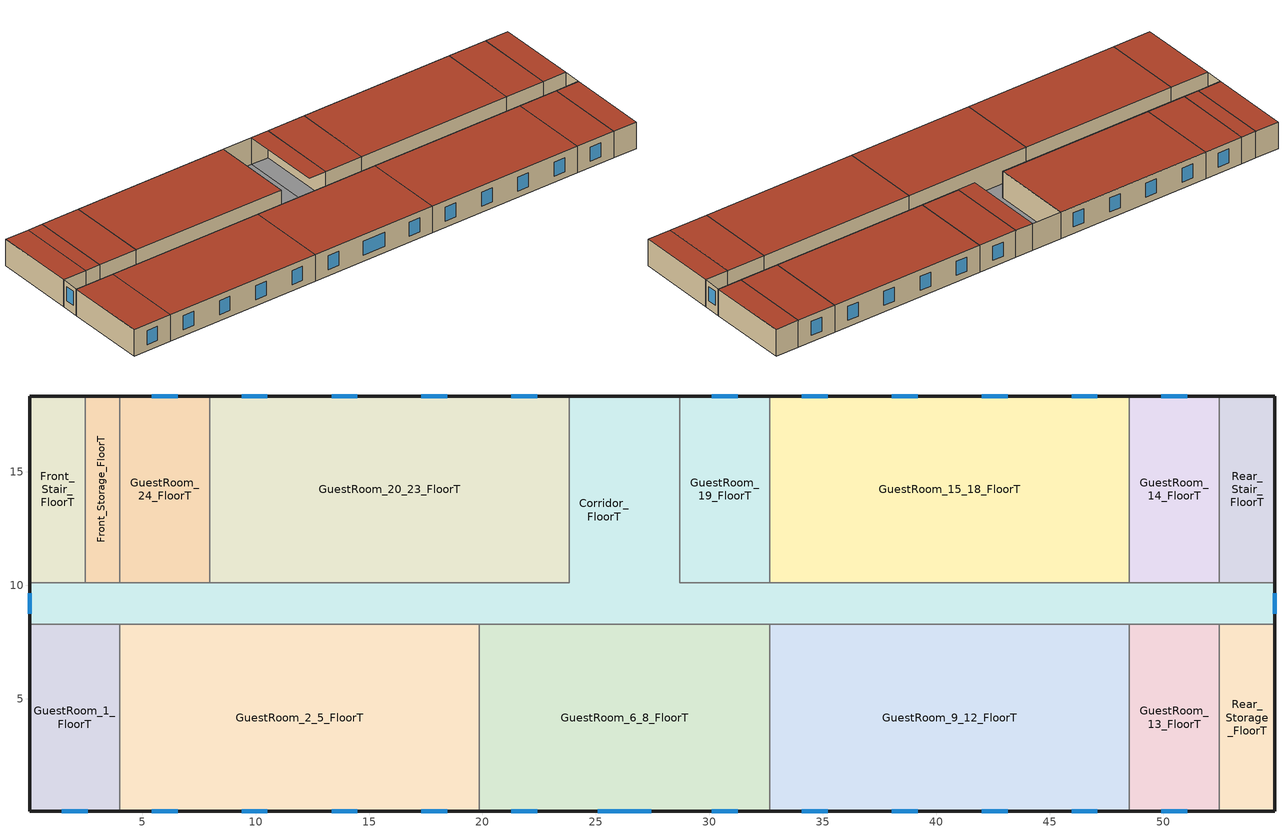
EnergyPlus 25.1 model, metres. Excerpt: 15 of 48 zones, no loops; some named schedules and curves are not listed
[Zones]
Corridor_FloorT
 floor to Corridor_FloorM (IntFloor): 26.87,18.34 26.87,10.11 54.91,10.11 54.91,8.28 0.05,8.28 0.05,10.11 23.82,10.11 23.82,18.34 z6.1; 28.7,18.34 28.7,10.11 26.87,10.11 26.87,18.34 z6.1
 wall outside (ExtWall_MetalFramed_NonRes): 0.05,10.11 0.05,8.28 / 54.91,8.28 54.91,10.11 / 28.7,18.34 26.87,18.34 23.82,18.34 z6.1:8.84
 wall to Rear_Stair_FloorT (IntWall_MetalFramed): 54.91,10.11 52.47,10.11 z6.1:8.84
 wall to GuestRoom_20_23_FloorT (IntWall_MetalFramed): 23.82,18.34 23.82,10.11 7.97,10.11 z6.1:8.84
 wall to GuestRoom_24_FloorT (IntWall_MetalFramed): 7.97,10.11 4.01,10.11 z6.1:8.84
 wall to Front_Storage_FloorT (IntWall_MetalFramed): 4.01,10.11 2.49,10.11 z6.1:8.84
 wall to Front_Stair_FloorT (IntWall_MetalFramed): 2.49,10.11 0.05,10.11 z6.1:8.84
 wall to GuestRoom_1_FloorT (IntWall_MetalFramed): 0.05,8.28 4.01,8.28 z6.1:8.84
 wall to GuestRoom_2_5_FloorT (IntWall_MetalFramed): 4.01,8.28 19.86,8.28 z6.1:8.84
 wall to GuestRoom_6_8_FloorT (IntWall_MetalFramed): 19.86,8.28 32.66,8.28 z6.1:8.84
 wall to GuestRoom_9_12_FloorT (IntWall_MetalFramed): 32.66,8.28 48.51,8.28 z6.1:8.84
 wall to GuestRoom_13_FloorT (IntWall_MetalFramed): 48.51,8.28 52.47,8.28 z6.1:8.84
 wall to Rear_Storage_FloorT (IntWall_MetalFramed): 52.47,8.28 54.91,8.28 z6.1:8.84
 wall to GuestRoom_14_FloorT (IntWall_MetalFramed): 52.47,10.11 48.51,10.11 z6.1:8.84
 wall to GuestRoom_15_18_FloorT (IntWall_MetalFramed): 48.51,10.11 32.66,10.11 z6.1:8.84
 wall to GuestRoom_19_FloorT (IntWall_MetalFramed): 32.66,10.11 28.7,10.11 28.7,18.34 z6.1:8.84
 window (FixedWindow_NonRes): 0.05,9.66 0.05,8.73 / 54.91,8.73 54.91,9.66 z6.94:8.36
 roof outside (FlatRoof_WoodFramingAndOther_Guestrooms): 28.7,10.11 28.7,18.34 26.87,18.34 26.87,10.11 z8.84
Front_Stair_FloorT
 floor to Front_Stair_FloorM (IntFloor): 2.49,18.34 2.49,10.11 0.05,10.11 0.05,18.34 z6.1
 wall outside (ExtWall_MetalFramed_NonRes): 2.49,18.34 0.05,18.34 0.05,10.11 z6.1:8.84
 wall to Front_Storage_FloorT (IntWall_MetalFramed): 2.49,10.11 2.49,18.34 z6.1:8.84
 roof outside (FlatRoof_WoodFramingAndOther_Guestrooms): 2.49,10.11 2.49,18.34 0.05,18.34 0.05,10.11 z8.84
Front_Storage_FloorT
 floor to Front_Storage_FloorM (IntFloor): 4.01,18.34 4.01,10.11 2.49,10.11 2.49,18.34 z6.1
 wall outside (ExtWall_MetalFramed_NonRes): 4.01,18.34 2.49,18.34 z6.1:8.84
 wall to GuestRoom_24_FloorT (IntWall_MetalFramed): 4.01,10.11 4.01,18.34 z6.1:8.84
 roof outside (FlatRoof_WoodFramingAndOther_Guestrooms): 4.01,10.11 4.01,18.34 2.49,18.34 2.49,10.11 z8.84
GuestRoom_1_FloorT
 floor to GuestRoom_1_FloorM (IntFloor): 4.01,8.28 4.01,0.05 0.05,0.05 0.05,8.28 z6.1
 wall outside (ExtWall_MetalFramed_GuestRooms): 0.05,8.28 0.05,0.05 4.01,0.05 z6.1:8.84
 wall to GuestRoom_2_5_FloorT (IntWall_MetalFramed): 4.01,0.05 4.01,8.28 z6.1:8.84
 window (FixedWindow_GuestRooms): 1.46,0.05 2.6,0.05 z6.75:8.19
 roof outside (FlatRoof_WoodFramingAndOther_Guestrooms): 4.01,0.05 4.01,8.28 0.05,8.28 0.05,0.05 z8.84
GuestRoom_2_5_FloorT
 floor to GuestRoom_2_5_FloorM (IntFloor): 19.86,8.28 19.86,0.05 4.01,0.05 4.01,8.28 z6.1
 wall outside (ExtWall_MetalFramed_GuestRooms): 4.01,0.05 19.86,0.05 z6.1:8.84
 wall to GuestRoom_6_8_FloorT (IntWall_MetalFramed): 19.86,0.05 19.86,8.28 z6.1:8.84
 window (FixedWindow_GuestRooms): 5.42,0.05 6.56,0.05 / 9.39,0.05 10.52,0.05 / 13.35,0.05 14.49,0.05 / 17.31,0.05 18.45,0.05 z6.75:8.19
 roof outside (FlatRoof_WoodFramingAndOther_Guestrooms): 19.86,0.05 19.86,8.28 4.01,8.28 4.01,0.05 z8.84
GuestRoom_6_8_FloorT
 floor to GuestRoom_6_8_FloorM (IntFloor): 32.66,8.28 32.66,0.05 19.86,0.05 19.86,8.28 z6.1
 wall outside (ExtWall_MetalFramed_GuestRooms): 19.86,0.05 32.66,0.05 z6.1:8.84
 wall to GuestRoom_9_12_FloorT (IntWall_MetalFramed): 32.66,0.05 32.66,8.28 z6.1:8.84
 window (FixedWindow_GuestRooms): 21.27,0.05 22.41,0.05 / 25.08,0.05 27.44,0.05 / 30.11,0.05 31.25,0.05 z6.75:8.19
 roof outside (FlatRoof_WoodFramingAndOther_Guestrooms): 32.66,0.05 32.66,8.28 19.86,8.28 19.86,0.05 z8.84
GuestRoom_9_12_FloorT
 floor to GuestRoom_9_12_FloorM (IntFloor): 48.51,8.28 48.51,0.05 32.66,0.05 32.66,8.28 z6.1
 wall outside (ExtWall_MetalFramed_GuestRooms): 32.66,0.05 48.51,0.05 z6.1:8.84
 wall to GuestRoom_13_FloorT (IntWall_MetalFramed): 48.51,0.05 48.51,8.28 z6.1:8.84
 window (FixedWindow_GuestRooms): 34.07,0.05 35.21,0.05 / 38.04,0.05 39.18,0.05 / 42,0.05 43.14,0.05 / 45.96,0.05 47.1,0.05 z6.75:8.19
 roof outside (FlatRoof_WoodFramingAndOther_Guestrooms): 48.51,0.05 48.51,8.28 32.66,8.28 32.66,0.05 z8.84
GuestRoom_13_FloorT
 floor to GuestRoom_13_FloorM (IntFloor): 52.47,8.28 52.47,0.05 48.51,0.05 48.51,8.28 z6.1
 wall outside (ExtWall_MetalFramed_GuestRooms): 48.51,0.05 52.47,0.05 z6.1:8.84
 wall to Rear_Storage_FloorT (IntWall_MetalFramed): 52.47,0.05 52.47,8.28 z6.1:8.84
 window (FixedWindow_GuestRooms): 49.92,0.05 51.06,0.05 z6.75:8.19
 roof outside (FlatRoof_WoodFramingAndOther_Guestrooms): 52.47,0.05 52.47,8.28 48.51,8.28 48.51,0.05 z8.84
GuestRoom_14_FloorT
 floor to GuestRoom_14_FloorM (IntFloor): 52.47,18.34 52.47,10.11 48.51,10.11 48.51,18.34 z6.1
 wall outside (ExtWall_MetalFramed_GuestRooms): 52.47,18.34 48.51,18.34 z6.1:8.84
 wall to Rear_Stair_FloorT (IntWall_MetalFramed): 52.47,10.11 52.47,18.34 z6.1:8.84
 wall to GuestRoom_15_18_FloorT (IntWall_MetalFramed): 48.51,18.34 48.51,10.11 z6.1:8.84
 window (FixedWindow_GuestRooms): 51.06,18.34 49.92,18.34 z6.75:8.19
 roof outside (FlatRoof_WoodFramingAndOther_Guestrooms): 52.47,10.11 52.47,18.34 48.51,18.34 48.51,10.11 z8.84
GuestRoom_15_18_FloorT
 floor to GuestRoom_15_18_FloorM (IntFloor): 48.51,18.34 48.51,10.11 32.66,10.11 32.66,18.34 z6.1
 wall outside (ExtWall_MetalFramed_GuestRooms): 48.51,18.34 32.66,18.34 z6.1:8.84
 wall to GuestRoom_19_FloorT (IntWall_MetalFramed): 32.66,18.34 32.66,10.11 z6.1:8.84
 window (FixedWindow_GuestRooms): 47.1,18.34 45.96,18.34 / 43.14,18.34 42,18.34 / 39.18,18.34 38.04,18.34 / 35.21,18.34 34.07,18.34 z6.75:8.19
 roof outside (FlatRoof_WoodFramingAndOther_Guestrooms): 48.51,10.11 48.51,18.34 32.66,18.34 32.66,10.11 z8.84
GuestRoom_19_FloorT
 floor to GuestRoom_19_FloorM (IntFloor): 32.66,18.34 32.66,10.11 28.7,10.11 28.7,18.34 z6.1
 wall outside (ExtWall_MetalFramed_GuestRooms): 32.66,18.34 28.7,18.34 z6.1:8.84
 window (FixedWindow_GuestRooms): 31.25,18.34 30.11,18.34 z6.75:8.19
 roof outside (FlatRoof_WoodFramingAndOther_Guestrooms): 32.66,10.11 32.66,18.34 28.7,18.34 28.7,10.11 z8.84
GuestRoom_20_23_FloorT
 floor to GuestRoom_20_23_FloorM (IntFloor): 23.82,18.34 23.82,10.11 7.97,10.11 7.97,18.34 z6.1
 wall outside (ExtWall_MetalFramed_GuestRooms): 23.82,18.34 7.97,18.34 z6.1:8.84
 wall to GuestRoom_24_FloorT (IntWall_MetalFramed): 7.97,18.34 7.97,10.11 z6.1:8.84
 window (FixedWindow_GuestRooms): 22.41,18.34 21.27,18.34 / 18.45,18.34 17.31,18.34 / 14.49,18.34 13.35,18.34 / 10.52,18.34 9.39,18.34 z6.75:8.19
 roof outside (FlatRoof_WoodFramingAndOther_Guestrooms): 23.82,10.11 23.82,18.34 7.97,18.34 7.97,10.11 z8.84
GuestRoom_24_FloorT
 floor to GuestRoom_24_FloorM (IntFloor): 7.97,18.34 7.97,10.11 4.01,10.11 4.01,18.34 z6.1
 wall outside (ExtWall_MetalFramed_GuestRooms): 7.97,18.34 4.01,18.34 z6.1:8.84
 window (FixedWindow_GuestRooms): 6.56,18.34 5.42,18.34 z6.75:8.19
 roof outside (FlatRoof_WoodFramingAndOther_Guestrooms): 7.97,10.11 7.97,18.34 4.01,18.34 4.01,10.11 z8.84
Rear_Stair_FloorT
 floor to Rear_Stair_FloorM (IntFloor): 54.91,18.34 54.91,10.11 52.47,10.11 52.47,18.34 z6.1
 wall outside (ExtWall_MetalFramed_NonRes): 54.91,10.11 54.91,18.34 52.47,18.34 z6.1:8.84
 roof outside (FlatRoof_WoodFramingAndOther_Guestrooms): 54.91,10.11 54.91,18.34 52.47,18.34 52.47,10.11 z8.84
Rear_Storage_FloorT
 floor to Rear_Storage_FloorM (IntFloor): 54.91,8.28 54.91,0.05 52.47,0.05 52.47,8.28 z6.1
 wall outside (ExtWall_MetalFramed_NonRes): 52.47,0.05 54.91,0.05 54.91,8.28 z6.1:8.84
 roof outside (FlatRoof_WoodFramingAndOther_Guestrooms): 54.91,0.05 54.91,8.28 52.47,8.28 52.47,0.05 z8.84
[Building]
HotelSmall: North Axis {deg}=0; Solar Distribution=FullExterior; Maximum Number of Warmup Days=50
[Site:Location]
FULLERTON: Latitude {deg}=38.58; Longitude {deg}=-121.49; Time Zone {hr}=-8; Elevation {m}=29.2608
[SizingPeriod:DesignDay] Day of Month=21; Day Type=SummerDesignDay; Dry-Bulb Temperature Range Modifier Type=DefaultMultipliers; Humidity Condition Type=WetBulb; Barometric Pressure {Pa}=100939; Wind Speed {m/s}=1.3; Wind Direction {deg}=210; Rain Indicator=No; Snow Indicator=No; Daylight Saving Time Indicator=No; Solar Model Indicator=ASHRAETau
Name | Month | Maximum Dry-Bulb Temperature {C} | Daily Dry-Bulb Temperature Range {deltaC} | Wetbulb or DewPoint at Maximum Dry-Bulb {C} | ASHRAE Clear Sky Optical Depth for Beam Irradiance (taub) | ASHRAE Clear Sky Optical Depth for Diffuse Irradiance (taud)
FULLERTON  August .4% Condns DB=>MCWB | 8 | 36.1 | 10.6 | 21.2 | 0.373 | 2.475
FULLERTON  July .4% Condns DB=>MCWB | 7 | 34.9 | 9.8 | 21.3 | 0.389 | 2.444
FULLERTON  June .4% Condns DB=>MCWB | 6 | 34.1 | 8.9 | 21.2 | 0.386 | 2.384
FULLERTON  November .4% Condns DB=>MCWB | 11 | 33.1 | 12.3 | 15.2 | 0.317 | 2.593
[Site:WaterMainsTemperature]
Calculation Method=Schedule; Temperature Schedule=WaterMainCZ08
[Material]
Name | Roughness | Thickness {m} | Conductivity {W/m-K} | Density {kg/m3} | Specific Heat {J/kg-K} | Thermal Absorptance | Solar Absorptance | Visible Absorptance
Air - Metal Wall Framing - 16 or 24 in. OC | Smooth | 0.1397 | 1.22017 | 1.28148 | 1004.832 | 0.9 | 0.7 | 0.7
ExtWall_MetalFramed_NonRes Insulation | Smooth | 0.0560578 | 0.0230188 | 16.0185 | 1130.436 | 0.9 | 0.7 | 0.7
Gypsum Board - 5/8 in. | MediumRough | 0.016002 | 0.158656 | 640.739 | 1130.436 | 0.9 | 0.7 | 0.8
Metal Standing Seam - 1/16 in. | Smooth | 0.0015875 | 15.363 | 7820.53 | 502.416 | 0.85 | 0.92 | 0.85
Stucco - 7/8 in. | MediumRough | 0.022352 | 0.700948 | 1855.1 | 837.36 | 0.9 | 0.7 | 0.8
Concrete - 140 lb/ft3 - 4 in. | MediumRough | 0.1016 | 1.9514 | 2239.06 | 921.096 | 0.9 | 0.7 | 0.8
Carpet - 3/4 in. | Smooth | 0.01905 | 0.0455183 | 288.332 | 1381.644 | 0.9 | 0.7 | 0.8
Metal Deck - 1/16 in. | MediumRough | 0.0015875 | 45.3452 | 7820.53 | 502.416 | 0.9 | 0.7 | 0.8
Built-up roofing | Rough | 0.0002413 | 0.023072 | 17940.7 | 6.10864e+06 | 0.9 | 0.7 | 0.8
FlatRoof_WoodFramingAndOther_GuestRooms Insulation | Smooth | 0.0560578 | 0.0230188 | 16.0185 | 1130.436 | 0.9 | 0.7 | 0.8
ExtWall_MetalFramed_GuestRooms Insulation | Smooth | 0.0293878 | 0.0230188 | 16.0185 | 1130.436 | 0.9 | 0.7 | 0.7
[WindowMaterial:SimpleGlazingSystem] U-Factor {W/m2-K}=2.04417; Solar Heat Gain Coefficient=0.25; Visible Transmittance=0.42
FixedWindow_NonRes Material; FixedWindow_GuestRooms Material
[Construction]
FixedWindow_NonRes: FixedWindow_NonRes Material
IntWall_MetalFramed: Gypsum Board - 5/8 in., Air - Metal Wall Framing - 16 or 24 in. OC, Gypsum Board - 5/8 in.
ExtWall_MetalFramed_NonRes: Stucco - 7/8 in., ExtWall_MetalFramed_NonRes Insulation, Air - Metal Wall Framing - 16 or 24 in. OC, Gypsum Board - 5/8 in.
IntFloor: Metal Deck - 1/16 in., Concrete - 140 lb/ft3 - 4 in., Carpet - 3/4 in.
FixedWindow_GuestRooms: FixedWindow_GuestRooms Material
FlatRoof_WoodFramingAndOther_GuestRooms: Built-up roofing, Metal Standing Seam - 1/16 in., FlatRoof_WoodFramingAndOther_GuestRooms Insulation, Gypsum Board - 5/8 in.
ExtWall_MetalFramed_GuestRooms: Stucco - 7/8 in., ExtWall_MetalFramed_GuestRooms Insulation, Air - Metal Wall Framing - 16 or 24 in. OC, Gypsum Board - 5/8 in.
[InternalMass] Construction=IntWall_MetalFramed; Zone or ZoneList=Corridor_FloorT
Name | Surface Area {m2}
Merged P_Corridor_FloorT_7_0_0 - P_CorridorFlr3_7_0_0 Reversed | 5.01676
Merged P_Corridor_FloorT_8_0_0 - P_CorridorFlr3_8_0_0 Reversed | 22.5754
[ZONE] Type=1; Multiplier=1; Ceiling Height=autocalculate; Volume=autocalculate; Part of Total Floor Area=Yes
Name | Floor Area
Corridor_FloorT | 140.484
Front_Stair_FloorT | 20.0689
Rear_Stair_FloorT | 20.0745
Front_Storage_FloorT | 12.5428
Rear_Storage_FloorT | 20.0754
GuestRoom_1_FloorT; GuestRoom_13_FloorT | 32.6145
GuestRoom_2_5_FloorT; GuestRoom_9_12_FloorT | 130.458
GuestRoom_6_8_FloorT | 105.371
GuestRoom_14_FloorT; GuestRoom_24_FloorT | 32.6117
GuestRoom_15_18_FloorT; GuestRoom_20_23_FloorT | 130.449
GuestRoom_19_FloorT | 32.6127
[ZONEINFILTRATION:DESIGNFLOWRATE] Design Flow Rate Calculation Method=Flow/ExteriorWallArea; Flow Rate per Exterior Surface Area=0.00146152; Constant Term Coefficient=1; Temperature Term Coefficient=0; Velocity Term Coefficient=0.224052; Velocity Squared Term Coefficient=0; Density Basis=Outdoor
Name | Zone or ZoneList or Space or SpaceList | Schedule
Infil_Corridor_FloorT | Corridor_FloorT | HotelSmallResidentialCommonInfiltration
Infil_Front_Stair_FloorT | Front_Stair_FloorT | HotelSmallResidentialCommonInfiltration
Infil_Rear_Stair_FloorT | Rear_Stair_FloorT | HotelSmallResidentialCommonInfiltration
Infil_Front_Storage_FloorT | Front_Storage_FloorT | HotelSmallAssemblyInfiltration
Infil_Rear_Storage_FloorT | Rear_Storage_FloorT | HotelSmallAssemblyInfiltration
Infil_GuestRoom_1_FloorT | GuestRoom_1_FloorT | HotelSmallResidentialLivingInfiltration
Infil_GuestRoom_2_5_FloorT | GuestRoom_2_5_FloorT | HotelSmallResidentialLivingInfiltration
Infil_GuestRoom_6_8_FloorT | GuestRoom_6_8_FloorT | HotelSmallResidentialLivingInfiltration
Infil_GuestRoom_9_12_FloorT | GuestRoom_9_12_FloorT | HotelSmallResidentialLivingInfiltration
Infil_GuestRoom_13_FloorT | GuestRoom_13_FloorT | HotelSmallResidentialLivingInfiltration
Infil_GuestRoom_14_FloorT | GuestRoom_14_FloorT | HotelSmallResidentialLivingInfiltration
Infil_GuestRoom_15_18_FloorT | GuestRoom_15_18_FloorT | HotelSmallResidentialLivingInfiltration
Infil_GuestRoom_19_FloorT | GuestRoom_19_FloorT | HotelSmallResidentialLivingInfiltration
Infil_GuestRoom_20_23_FloorT | GuestRoom_20_23_FloorT | HotelSmallResidentialLivingInfiltration
Infil_GuestRoom_24_FloorT | GuestRoom_24_FloorT | HotelSmallResidentialLivingInfiltration
[EXTERIOR:LIGHTS] Control Option=AstronomicalClock
Name | Schedule | Design Level | EndUse Subcategory
ExtLights_Motion_HotelSmall | HotelSmallExtLightingMotionCtrl | 1062.08 | Exterior Lighting - Motion
ExtLights_NonMotion_HotelSmall | HotelSmallExtLightingNonMotionCtrl | 742.683 | Exterior Lighting -NonMotion
[EXTERIOR:FUELEQUIPMENT]
Elevator_HotelSmall: Fuel Use Type=Electricity; Schedule=HotelSmallElevator; Design Level=16000; EndUse Subcategory=Elevators
[Sizing:Zone] Zone Cooling Design Supply Air Temperature Input Method=TemperatureDifference; Zone Cooling Design Supply Air Temperature {C}=14; Zone Heating Design Supply Air Temperature Input Method=TemperatureDifference; Zone Heating Design Supply Air Temperature {C}=40; Zone Heating Design Supply Air Temperature Difference {deltaC}=15; Zone Cooling Design Supply Air Humidity Ratio {kgWater/kgDryAir}=0.0085; Zone Heating Design Supply Air Humidity Ratio {kgWater/kgDryAir}=0.008; Zone Heating Sizing Factor=1; Zone Cooling Sizing Factor=1; Cooling Design Air Flow Method=DesignDay; Cooling Design Air Flow Rate {m3/s}=0; Cooling Minimum Air Flow per Zone Floor Area {m3/s-m2}=0; Cooling Minimum Air Flow {m3/s}=0; Cooling Minimum Air Flow Fraction=0; Heating Design Air Flow Rate {m3/s}=0; Heating Maximum Air Flow per Zone Floor Area {m3/s-m2}=0; Heating Maximum Air Flow {m3/s}=0; Account for Dedicated Outdoor Air System=No; Zone Load Sizing Method=Sensible Load Only No Latent Load; Zone Latent Cooling Design Supply Air Humidity Ratio Input Method=HumidityRatioDifference; Zone Cooling Design Supply Air Humidity Ratio Difference {kgWater/kgDryAir}=0.005; Zone Latent Heating Design Supply Air Humidity Ratio Input Method=HumidityRatioDifference; Zone Humidification Design Supply Air Humidity Ratio Difference {kgWater/kgDryAir}=0.005
Name | Zone Cooling Design Supply Air Temperature Difference {deltaC} | Design Specification Outdoor Air Object | Heating Design Air Flow Method | Heating Maximum Air Flow Fraction
Corridor_FloorT | 11.1111 | DSOA_Corridor_FloorT | DesignDayWithLimit | 0.5
Front_Stair_FloorT | 8.33333 | DSOA_Front_Stair_FloorT | DesignDayWithLimit | 0.5
Front_Storage_FloorT | 8.33333 | DSOA_Front_Storage_FloorT | DesignDayWithLimit | 0.5
GuestRoom_1_FloorT | 11.1111 | DSOA_GuestRoom_1_FloorT | DesignDay | 0
GuestRoom_2_5_FloorT | 11.1111 | DSOA_GuestRoom_2_5_FloorT | DesignDay | 0
GuestRoom_6_8_FloorT | 11.1111 | DSOA_GuestRoom_6_8_FloorT | DesignDay | 0
GuestRoom_9_12_FloorT | 11.1111 | DSOA_GuestRoom_9_12_FloorT | DesignDay | 0
GuestRoom_13_FloorT | 11.1111 | DSOA_GuestRoom_13_FloorT | DesignDay | 0
GuestRoom_14_FloorT | 11.1111 | DSOA_GuestRoom_14_FloorT | DesignDay | 0
GuestRoom_15_18_FloorT | 11.1111 | DSOA_GuestRoom_15_18_FloorT | DesignDay | 0
GuestRoom_19_FloorT | 11.1111 | DSOA_GuestRoom_19_FloorT | DesignDay | 0
GuestRoom_20_23_FloorT | 11.1111 | DSOA_GuestRoom_20_23_FloorT | DesignDay | 0
GuestRoom_24_FloorT | 11.1111 | DSOA_GuestRoom_24_FloorT | DesignDay | 0
Rear_Stair_FloorT | 8.33333 | DSOA_Rear_Stair_FloorT | DesignDayWithLimit | 0.5
Rear_Storage_FloorT | 8.33333 | DSOA_Rear_Storage_FloorT | DesignDayWithLimit | 0.5
[Zone equipment]
Corridor_FloorT: BaseZnSys1-31
Front_Stair_FloorT: BaseZnSys1-32
Front_Storage_FloorT: BaseZnSys1-33
GuestRoom_1_FloorT: GuestRoom_1_FloorT BaseExhFan, BaseZnSys1-16
GuestRoom_2_5_FloorT: GuestRoom_2_5_FloorT BaseExhFan, BaseZnSys1-17
GuestRoom_6_8_FloorT: GuestRoom_6_8_FloorT BaseExhFan, BaseZnSys1-18
GuestRoom_9_12_FloorT: GuestRoom_9_12_FloorT BaseExhFan, BaseZnSys1-19
GuestRoom_13_FloorT: GuestRoom_13_FloorT BaseExhFan, BaseZnSys1-20
GuestRoom_14_FloorT: GuestRoom_14_FloorT BaseExhFan, BaseZnSys1-21
GuestRoom_15_18_FloorT: GuestRoom_15_18_FloorT BaseExhFan, BaseZnSys1-22
GuestRoom_19_FloorT: GuestRoom_19_FloorT BaseExhFan, BaseZnSys1-23
GuestRoom_20_23_FloorT: GuestRoom_20_23_FloorT BaseExhFan, BaseZnSys1-24
GuestRoom_24_FloorT: GuestRoom_24_FloorT BaseExhFan, BaseZnSys1-25
Rear_Stair_FloorT: BaseZnSys1-34
Rear_Storage_FloorT: BaseZnSys1-35
[Coil:Cooling:DX:SingleSpeed] Availability Schedule=Always On Discrete; Gross Rated Total Cooling Capacity {W}=autosize; Gross Rated Sensible Heat Ratio=Autosize; Rated Air Flow Rate {m3/s}=Autosize; 2017 Rated Evaporator Fan Power Per Volume Flow Rate {W/(m3/s)}=773.3; Total Cooling Capacity Function of Temperature Curve=CoilClgDXQRatio_fTwbToadbSI; Total Cooling Capacity Function of Flow Fraction Curve=CoilClgDXSnglQRatio_fCFMRatio; Energy Input Ratio Function of Flow Fraction Curve=CoilClgDXSnglEIRRatio_fCFMRatio; Part Load Fraction Correlation Curve=CoilClgDXSEEREIRRatio_fQFrac; Minimum Outdoor Dry-Bulb Temperature for Compressor Operation {C}=-25; Condenser Type=AirCooled; Evaporative Condenser Effectiveness=0; Evaporative Condenser Air Flow Rate {m3/s}=Autosize; Evaporative Condenser Pump Rated Power Consumption {W}=Autosize; Crankcase Heater Capacity {W}=0; Maximum Outdoor Dry-Bulb Temperature for Crankcase Heater Operation {C}=0; Basin Heater Capacity {W/K}=0; Basin Heater Setpoint Temperature {C}=10
Name | Gross Rated Cooling COP {W/W} | Energy Input Ratio Function of Temperature Curve
BaseSys1 CoilClg-15 | 4.28 | CoilClgDXSEEREIR_fTwbToadbSI-18
BaseSys1 CoilClg-16 | 3.3 | CoilClgDXSEEREIR_fTwbToadbSI-19
BaseSys1 CoilClg-17 | 3.3 | CoilClgDXSEEREIR_fTwbToadbSI-20
BaseSys1 CoilClg-18 | 3.3 | CoilClgDXSEEREIR_fTwbToadbSI-21
BaseSys1 CoilClg-19 | 3.3 | CoilClgDXSEEREIR_fTwbToadbSI-22
BaseSys1 CoilClg-20 | 4.15 | CoilClgDXSEEREIR_fTwbToadbSI-23
BaseSys1 CoilClg-21 | 4.28 | CoilClgDXSEEREIR_fTwbToadbSI-24
BaseSys1 CoilClg-22 | 3.3 | CoilClgDXSEEREIR_fTwbToadbSI-25
BaseSys1 CoilClg-23 | 4.28 | CoilClgDXSEEREIR_fTwbToadbSI-26
BaseSys1 CoilClg-24 | 3.3 | CoilClgDXSEEREIR_fTwbToadbSI-27
BaseSys1 CoilClg-25 | 4.28 | CoilClgDXSEEREIR_fTwbToadbSI-28
BaseSys1 CoilClg-26 | 4.15 | CoilClgDXSEEREIR_fTwbToadbSI-29
BaseSys1 CoilClg-27 | 4.28 | CoilClgDXSEEREIR_fTwbToadbSI-30
BaseSys1 CoilClg-28 | 4.28 | CoilClgDXSEEREIR_fTwbToadbSI-31
BaseSys1 CoilClg-29 | 4.28 | CoilClgDXSEEREIR_fTwbToadbSI-32
BaseSys1 CoilClg-30 | 4.28 | CoilClgDXSEEREIR_fTwbToadbSI-33
BaseSys1 CoilClg-31 | 4.02 | CoilClgDXSEEREIR_fTwbToadbSI-34
BaseSys1 CoilClg-32 | 4.28 | CoilClgDXSEEREIR_fTwbToadbSI-35
BaseSys1 CoilClg-33 | 4.28 | CoilClgDXSEEREIR_fTwbToadbSI-36
